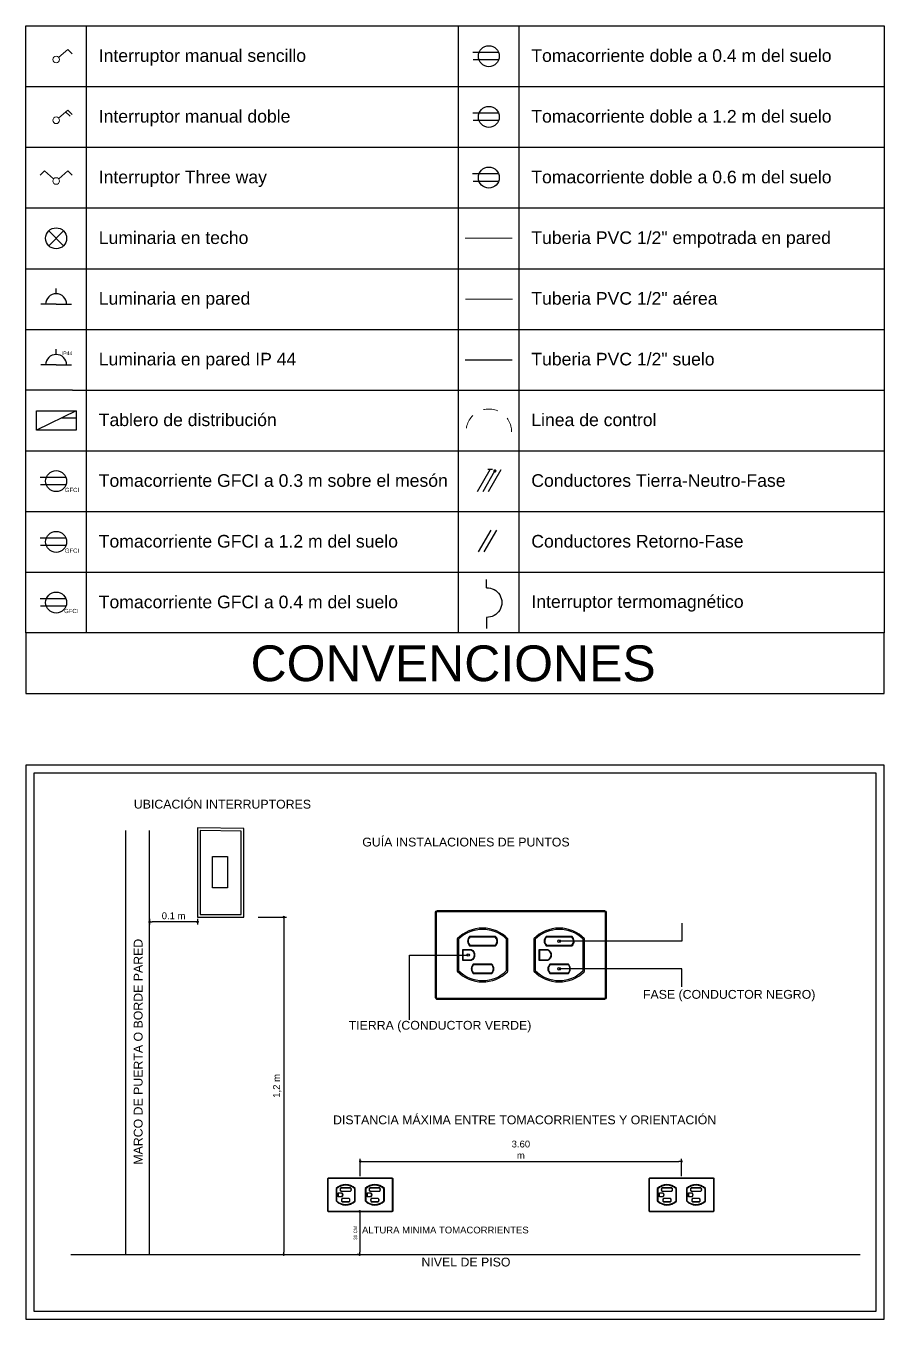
# Model space of a CAD drawing. Header units: millimetres. Extents: x 1879.1 to 1901.3, y 2974.9 to 3013.
# Drawn here: x 1894.24 to 1901.31, y 3002.36 to 3013.01 of the extents above; entities that cross this region are included whole.
import ezdxf

# ---------------------------------------------------------------- set-up
doc = ezdxf.new("R2010")
doc.units = ezdxf.units.MM
doc.linetypes.add('ACAD_ISO02W100', pattern=[15, 12, -3])
doc.layers.add('CONVENCIONES', color=7, linetype='Continuous')
doc.layers.add('GUIAS', color=7, linetype='Continuous')
doc.layers.add('LINEAS', color=250, linetype='Continuous', lineweight=5)
doc.layers.add('LINEAS CONTROL', color=10, linetype='Continuous', lineweight=5)
doc.styles.add('Microsoft Sans Serif', font='micross.ttf', dxfattribs={"height": 0.08})
doc.styles.get("Standard").update_dxf_attribs({"font": 'arial.ttf'})
doc.dimstyles.new('03_Linear_wCenter_dot_Filled_-_1_0_mm_Arial', dxfattribs={"dimscale": 0.3048, "dimtxt": 0.08, "dimasz": 0.1, "dimexe": 0.1, "dimexo": 0.0625, "dimgap": 0.098425, "dimtad": 1, "dimrnd": 0.01, "dimzin": 0, "dimdsep": 46, "dimtxsty": 'Microsoft Sans Serif', "dimblk": 'DOT', "dimcen": 0.09, "dimdle": 0.128084, "dimazin": 0, "dimtfac": 1, "dimtix": 1, "dimtmove": 0, "dimatfit": 3, "dimldrblk": 'OBLIQUE', "dimfxl": 0.984252, "dimfxlon": 1, "dimtvp": 1, "dimtolj": 1, "dimtzin": 0, "dimarcsym": 2})
pattern_1 = [(0, (-10.393, -6.308), (0, 6.985), [5.08, -1.905]), (90, (-10.393, -6.308), (-6.985, 4e-16), [5.08, -1.905])]
pattern_2 = [(0, (0, 0), (0, 6.985), [5.08, -1.905]), (90, (0, 0), (-6.985, 4e-16), [5.08, -1.905])]

# ---------------------------------------------------------------- blocks, each defined once
blk = doc.blocks.new('_Dot')
at = {"color": 0, "linetype": 'ByBlock', "lineweight": -2}
blk.add_line((-0.5, 0), (-1, 0), dxfattribs=at)
at = {"color": 0, "linetype": 'ByBlock', "const_width": 0.5}
blk.add_lwpolyline([(-0.25, 0, 1), (0.25, 0, 1)], format="xyb", close=True, dxfattribs=at)
blk = doc.blocks.new('*D79')
at = {"color": 0, "linetype": 'Continuous', "lineweight": -2, "transparency": 16777216}
for p, q in [((1896.95, 3001.425), (1897.281, 3001.425)), ((1897.25, 3001.394), (1897.25, 2997.484)), ((1896.95, 2997.454), (1897.281, 2997.454))]:
    blk.add_line(p, q, dxfattribs=at)
at = {"layer": 'Defpoints', "color": 0, "linetype": 'Continuous', "transparency": 16777216}
for p in [(1896.874, 3001.425), (1896.874, 2997.454), (1897.25, 2997.454)]:
    blk.add_point(p, dxfattribs=at)
at = {"color": 0, "linetype": 'Continuous', "lineweight": -2, "transparency": 16777216, "xscale": 0.03048, "yscale": 0.03048, "zscale": 0.03048}
for p, rotation in [((1897.25, 3001.425), 90), ((1897.25, 2997.454), 270)]:
    blk.add_blockref('_Dot', p, dxfattribs=dict(at, rotation=rotation))
at = {"color": 0, "linetype": 'Continuous', "transparency": 16777216, "insert": (1897.172, 2999.439), "char_height": 0.08, "attachment_point": 5, "rotation": 90, "style": 'Microsoft Sans Serif'}
blk.add_mtext('\\A1;1,2 m', dxfattribs=at)
blk = doc.blocks.new('_Oblique')
at = {"color": 0, "linetype": 'ByBlock', "lineweight": -2}
blk.add_line((-0.5, -0.5), (0.5, 0.5), dxfattribs=at)
blk = doc.blocks.new('*D65')
at = {"color": 0, "linetype": 'Continuous', "lineweight": -2, "transparency": 16777216}
for p, q in [((1895.671, 3001.406), (1895.671, 3001.338)), ((1896.205, 3001.369), (1895.701, 3001.369)), ((1896.236, 3001.406), (1896.236, 3001.338))]:
    blk.add_line(p, q, dxfattribs=at)
at = {"layer": 'Defpoints', "color": 0, "linetype": 'Continuous', "transparency": 16777216}
for p in [(1895.671, 3001.425), (1895.671, 3001.369), (1896.236, 3001.425)]:
    blk.add_point(p, dxfattribs=at)
at = {"color": 0, "linetype": 'Continuous', "lineweight": -2, "transparency": 16777216, "xscale": 0.03048, "yscale": 0.03048, "zscale": 0.03048, "rotation": 180}
blk.add_blockref('_Dot', (1895.671, 3001.369), dxfattribs=at)
at = {"color": 0, "linetype": 'Continuous', "lineweight": -2, "transparency": 16777216, "xscale": 0.03048, "yscale": 0.03048, "zscale": 0.03048}
blk.add_blockref('_Dot', (1896.236, 3001.369), dxfattribs=at)
at = {"color": 0, "linetype": 'Continuous', "transparency": 16777216, "insert": (1895.953, 3001.44), "char_height": 0.08, "attachment_point": 5, "style": 'Microsoft Sans Serif'}
blk.add_mtext('\\A1;0.1 m', dxfattribs=at)
blk = doc.blocks.new('*D66')
at = {"color": 0, "linetype": 'Continuous', "lineweight": -2, "transparency": 16777216}
for p, q in [((1898.151, 2998.375), (1898.151, 2998.581)), ((1898.181, 2998.551), (1901.901, 2998.551)), ((1901.932, 2998.375), (1901.932, 2998.581))]:
    blk.add_line(p, q, dxfattribs=at)
at = {"layer": 'Defpoints', "color": 0, "linetype": 'Continuous', "transparency": 16777216}
for p in [(1901.932, 2998.551), (1898.151, 2998.356), (1901.932, 2998.356)]:
    blk.add_point(p, dxfattribs=at)
at = {"color": 0, "linetype": 'Continuous', "lineweight": -2, "transparency": 16777216, "xscale": 0.03048, "yscale": 0.03048, "zscale": 0.03048, "rotation": 180}
blk.add_blockref('_Dot', (1898.151, 2998.551), dxfattribs=at)
at = {"color": 0, "linetype": 'Continuous', "lineweight": -2, "transparency": 16777216, "xscale": 0.03048, "yscale": 0.03048, "zscale": 0.03048}
blk.add_blockref('_Dot', (1901.932, 2998.551), dxfattribs=at)
at = {"color": 0, "linetype": 'Continuous', "transparency": 16777216, "insert": (1900.041, 2998.688), "char_height": 0.08, "width": 0.22877, "attachment_point": 5, "style": 'Microsoft Sans Serif'}
blk.add_mtext('\\A1;3.60 m', dxfattribs=at)
blk = doc.blocks.new('*D80')
at = {"color": 0, "linetype": 'Continuous', "lineweight": -2, "transparency": 16777216}
for p, q in [((1898.144, 2997.963), (1898.114, 2997.963)), ((1898.144, 2997.932), (1898.144, 2997.484)), ((1898.144, 2997.454), (1898.114, 2997.454))]:
    blk.add_line(p, q, dxfattribs=at)
at = {"layer": 'Defpoints', "color": 0, "linetype": 'Continuous', "transparency": 16777216}
for p in [(1898.151, 2997.963), (1898.144, 2997.454), (1898.151, 2997.454)]:
    blk.add_point(p, dxfattribs=at)
at = {"color": 0, "linetype": 'Continuous', "lineweight": -2, "transparency": 16777216, "xscale": 0.03048, "yscale": 0.03048, "zscale": 0.03048}
for p, rotation in [((1898.144, 2997.963), 90), ((1898.144, 2997.454), 270)]:
    blk.add_blockref('_Dot', p, dxfattribs=dict(at, rotation=rotation))
at = {"color": 0, "linetype": 'Continuous', "transparency": 16777216, "insert": (1898.094, 2997.708), "char_height": 0.08, "width": 0.24647, "attachment_point": 5, "rotation": 90, "style": 'Microsoft Sans Serif'}
blk.add_mtext('\\A1;{\\H0.5x;30 CM}', dxfattribs=at)
blk = doc.blocks.new('INTERRUPTOR SENCILLO')
at = {"lineweight": 5}
for p, q in [((0.021, 0.046), (0.095, 0.111)), ((0.095, 0.111), (0.131, 0.074))]:
    blk.add_line(p, q, dxfattribs=at)
blk.add_circle((0, 0.027), 0.0274, dxfattribs=at)
blk = doc.blocks.new('INTERRUPTOR DOBLE')
at = {"lineweight": 5}
for p, q in [((0.021, 0.046), (0.095, 0.111)), ((0.095, 0.111), (0.131, 0.074))]:
    blk.add_line(p, q, dxfattribs=at)
blk.add_lwpolyline([(0.078, 0.097), (0.115, 0.06)], dxfattribs=at)
blk.add_circle((0, 0.027), 0.0274, dxfattribs=at)
blk = doc.blocks.new('LAMPARA EN TECHO')
at = {"color": 217, "true_color": 0x93278f}
for p, q in [((-0.061, 0.061), (0.061, -0.061)), ((-0.061, -0.061), (0.061, 0.061))]:
    blk.add_line(p, q, dxfattribs=at)
blk.add_circle((0, 0), 0.0864, dxfattribs=at)
blk = doc.blocks.new('LAMPARA PARED')
at = {"color": 217, "true_color": 0x93278f}
for p, q in [((0, 0), (0, 0.127)), ((0, 0), (0, -0.127)), ((0.086, 0), (0.131, 0))]:
    blk.add_line(p, q, dxfattribs=at)
blk.add_arc((0, 0), 0.0864, 270, 90, dxfattribs=at)
blk = doc.blocks.new('LUMINARIA IP44')
at = {"color": 4}
for p, q in [((1904.891, 3013.921), (1904.891, 3013.965)), ((1904.891, 3013.835), (1904.764, 3013.835)), ((1904.891, 3013.835), (1905.018, 3013.835))]:
    blk.add_line(p, q, dxfattribs=at)
blk.add_arc((1904.891, 3013.835), 0.0864, 0, 180, dxfattribs=at)
at = {"color": 4, "insert": (1904.938, 3013.946), "char_height": 0.03, "attachment_point": 1}
blk.add_mtext_dynamic_manual_height_columns('IP44', width=0.06016, gutter_width=12.5, heights=[0], dxfattribs=at)
blk = doc.blocks.new('TABLERO DISTRIBUCION')
h = blk.add_hatch()
h.set_pattern_fill('ANGLE', color=6)
h.set_pattern_definition([(0, (-1933.945, -3018.274), (0, 6.985), [5.08, -1.905]), (90, (-1933.945, -3018.274), (-6.985, 4e-16), [5.08, -1.905])])
h.paths.add_polyline_path([(0, 0), (0, 0.157), (-0.326, 0)])
h = blk.add_hatch()
h.set_pattern_fill('ANGLE', color=6)
h.set_pattern_definition(pattern_2)
h.paths.add_polyline_path([(0, 0.157), (-0.326, 0), (0, 0)])
h = blk.add_hatch()
h.set_pattern_fill('ANGLE', color=6)
h.set_pattern_definition(pattern_2)
h.paths.add_polyline_path([(0, 0.157), (-0.326, 0), (0, 0)])
at = {"linetype": 'Continuous'}
h = blk.add_hatch(dxfattribs=at)
h.set_pattern_fill('ANGLE', color=6)
h.set_pattern_definition(pattern_2)
h.paths.add_polyline_path([(0, 0.157), (-0.326, 0), (0, 0)])
at = {"color": 6}
for p, q in [((-0.326, 0), (-0.326, 0.157)), ((-0.326, 0.157), (0, 0.157)), ((0, 0.157), (-0.326, 0)), ((0, 0.157), (0, 0)), ((0, 0), (-0.326, 0))]:
    blk.add_line(p, q, dxfattribs=at)
blk = doc.blocks.new('TOMACORRIENTE 0.3 m GFCI (Sobre Meson)')
at = {"color": 40, "true_color": 0xf1de0e}
for p, q in [((0.081, 0.031), (-0.133, 0.031)), ((0.081, -0.031), (-0.128, -0.031))]:
    blk.add_line(p, q, dxfattribs=at)
blk.add_circle((0, 0), 0.0864, dxfattribs=at)
at = {"color": 40, "true_color": 0xf1de0e, "insert": (0.072, -0.055), "char_height": 0.035, "attachment_point": 1}
blk.add_mtext_dynamic_manual_height_columns('GFCI', width=0.11433, gutter_width=12.5, heights=[0], dxfattribs=at)
blk = doc.blocks.new('TOMACORRIENTE 1.20 m GFCI (h)')
at = {"color": 5}
for p, q in [((0.081, 0.031), (-0.133, 0.031)), ((0.081, -0.031), (-0.128, -0.031))]:
    blk.add_line(p, q, dxfattribs=at)
blk.add_circle((0, 0), 0.0864, dxfattribs=at)
at = {"color": 5, "insert": (0.072, -0.055), "char_height": 0.035, "attachment_point": 1}
blk.add_mtext_dynamic_manual_height_columns('GFCI', width=0.11433, gutter_width=12.5, heights=[0], dxfattribs=at)
blk = doc.blocks.new('TOMACORRIENTE 0.4 m GFCI (h)')
at = {"color": 240, "true_color": 0xed1f24}
for p, q in [((0.081, 0.031), (-0.133, 0.031)), ((0.081, -0.031), (-0.128, -0.031))]:
    blk.add_line(p, q, dxfattribs=at)
blk.add_circle((0, 0), 0.0864, dxfattribs=at)
at = {"color": 240, "true_color": 0xed1f24, "insert": (0.066, -0.052), "char_height": 0.035, "attachment_point": 1}
blk.add_mtext_dynamic_manual_height_columns('GFCI', width=0.11433, gutter_width=12.5, heights=[0], dxfattribs=at)
blk = doc.blocks.new('TOMACORRIENTE 0.4 m (h)')
at = {"color": 240, "true_color": 0xed1f24}
for p, q in [((0.081, 0.031), (-0.133, 0.031)), ((0.081, -0.031), (-0.128, -0.031))]:
    blk.add_line(p, q, dxfattribs=at)
blk.add_circle((0, 0), 0.0864, dxfattribs=at)
blk = doc.blocks.new('TOMACORRIENTE 1.20 m (h)')
at = {"color": 5}
for p, q in [((0.081, 0.031), (-0.133, 0.031)), ((0.081, -0.031), (-0.128, -0.031))]:
    blk.add_line(p, q, dxfattribs=at)
blk.add_circle((0, 0), 0.0864, dxfattribs=at)
blk = doc.blocks.new('TOMACORRIENTE 0.6 m (h)')
at = {"color": 116, "true_color": 0x136734}
for p, q in [((-0.006, 0.031), (-0.22, 0.031)), ((-0.006, -0.031), (-0.215, -0.031))]:
    blk.add_line(p, q, dxfattribs=at)
blk.add_circle((-0.086, 0), 0.0864, dxfattribs=at)
blk = doc.blocks.new('T-N-F')
at = {"linetype": 'Continuous', "true_color": 0x000000}
h = blk.add_hatch(color=18, dxfattribs=at)
h.dxf.hatch_style = 1
h.paths.add_polyline_path([(1892.349, 3006.238, 1), (1892.377, 3006.238, 1)])
at = {"color": 3, "linetype": 'Continuous'}
blk.add_line((1892.344, 3006.25), (1892.306, 3006.25), dxfattribs=at)
blk.add_lwpolyline([(1892.221, 3006.07), (1892.325, 3006.25)], dxfattribs=at)
at = {"linetype": 'Continuous'}
blk.add_lwpolyline([(1892.266, 3006.07), (1892.363, 3006.238)], dxfattribs=at)
at = {"color": 240, "linetype": 'Continuous', "true_color": 0xed1f24}
blk.add_lwpolyline([(1892.311, 3006.07), (1892.415, 3006.25)], dxfattribs=at)
blk = doc.blocks.new('F-R')
at = {"layer": 'CONVENCIONES', "color": 31, "linetype": 'Continuous', "true_color": 0xfecc66}
blk.add_lwpolyline([(1897.969, 3008.682), (1898.073, 3008.861)], dxfattribs=at)
at = {"layer": 'CONVENCIONES', "color": 240, "linetype": 'Continuous', "true_color": 0xed1f24}
blk.add_lwpolyline([(1898.014, 3008.682), (1898.118, 3008.861)], dxfattribs=at)
blk = doc.blocks.new('CONVENSIONES')
at = {"linetype": 'Continuous'}
for points in [[(1898.033, 3008.387), (1898.033, 3008.455)], [(1898.033, 3008.143), (1898.033, 3008.052)]]:
    blk.add_lwpolyline(points, dxfattribs=at)
blk.add_lwpolyline([(1898.033, 3008.387, -1.041268), (1898.033, 3008.143)], format="xyb", dxfattribs=at)
at = {"layer": 'CONVENCIONES', "linetype": 'Continuous'}
for points in [[(1894.238, 3008.015), (1894.238, 3013.015), (1901.31, 3013.015), (1901.31, 3008.015), (1894.238, 3008.015)], [(1894.739, 3008.015), (1894.739, 3008.515), (1894.739, 3009.015), (1894.739, 3009.515), (1894.739, 3010.015), (1894.739, 3010.515), (1894.739, 3011.015), (1894.739, 3011.515), (1894.739, 3012.015), (1894.739, 3012.515), (1894.739, 3013.015)], [(1897.803, 3008.015), (1897.803, 3008.515), (1897.803, 3009.015), (1897.803, 3009.515), (1897.803, 3010.015), (1897.803, 3010.515), (1897.803, 3011.015), (1897.803, 3011.515), (1897.803, 3012.015), (1897.803, 3012.515), (1897.803, 3013.015)], [(1898.303, 3008.015), (1898.303, 3008.515), (1898.303, 3009.015), (1898.303, 3009.515), (1898.303, 3010.015), (1898.303, 3010.515), (1898.303, 3011.015), (1898.303, 3011.515), (1898.303, 3012.015), (1898.303, 3012.515), (1898.303, 3013.015)], [(1894.238, 3012.515), (1901.31, 3012.515)], [(1894.238, 3012.015), (1901.31, 3012.015)], [(1894.238, 3011.515), (1901.31, 3011.515)], [(1894.238, 3011.015), (1901.31, 3011.015)], [(1894.238, 3010.515), (1901.31, 3010.515)], [(1894.623, 3010.015), (1894.238, 3010.015)], [(1894.623, 3010.015), (1901.31, 3010.015)], [(1894.238, 3009.515), (1901.31, 3009.515)], [(1894.238, 3009.015), (1901.31, 3009.015)], [(1894.238, 3008.515), (1901.31, 3008.515)], [(1894.238, 3008.015), (1894.238, 3007.515), (1901.31, 3007.515)], [(1901.31, 3007.515), (1901.31, 3008.015)]]:
    blk.add_lwpolyline(points, dxfattribs=at)
at = {"layer": 'CONVENCIONES', "color": 217, "linetype": 'Continuous', "true_color": 0x93278f}
blk.add_lwpolyline([(1897.859, 3010.265), (1898.246, 3010.265)], dxfattribs=at)
at = {"layer": 'LINEAS', "color": 5}
blk.add_lwpolyline([(1897.859, 3011.265), (1898.246, 3011.265)], dxfattribs=at)
at = {"layer": 'LINEAS', "color": 114, "true_color": 0x139b48}
blk.add_lwpolyline([(1897.861, 3010.765), (1898.248, 3010.765)], dxfattribs=at)
at = {"layer": 'LINEAS CONTROL', "linetype": 'ACAD_ISO02W100', "ltscale": 0.01}
blk.add_arc((1898.053, 3009.672), 0.187, 359.4138, 179.4138, dxfattribs=at)
at = {"linetype": 'Continuous'}
blk.add_blockref('F-R', (0, 0), dxfattribs=at)
at = {"layer": 'CONVENCIONES', "linetype": 'Continuous'}
for name, p in [('INTERRUPTOR SENCILLO', (1894.488, 3012.71)), ('TOMACORRIENTE 0.4 m (h)', (1898.053, 3012.765)), ('TOMACORRIENTE 1.20 m (h)', (1898.053, 3012.265)), ('INTERRUPTOR DOBLE', (1894.488, 3012.21)), ('TOMACORRIENTE 0.6 m (h)', (1898.139, 3011.765)), ('LAMPARA EN TECHO', (1894.488, 3011.265)), ('TABLERO DISTRIBUCION', (1894.652, 3009.686)), ('TOMACORRIENTE 0.3 m GFCI (Sobre Meson)', (1894.488, 3009.265)), ('T-N-F', (5.74, 3.111)), ('TOMACORRIENTE 1.20 m GFCI (h)', (1894.488, 3008.765)), ('TOMACORRIENTE 0.4 m GFCI (h)', (1894.488, 3008.265))]:
    blk.add_blockref(name, p, dxfattribs=at)
at = {"layer": 'CONVENCIONES', "linetype": 'ACAD_ISO02W100', "xscale": -1}
blk.add_blockref('INTERRUPTOR SENCILLO', (1894.488, 3011.71), dxfattribs=at)
at = {"layer": 'CONVENCIONES', "linetype": 'ACAD_ISO02W100'}
for name, p in [('INTERRUPTOR SENCILLO', (1894.488, 3011.71)), ('LUMINARIA IP44', (-10.403, -3.613))]:
    blk.add_blockref(name, p, dxfattribs=at)
at = {"layer": 'CONVENCIONES', "linetype": 'Continuous', "rotation": 90}
blk.add_blockref('LAMPARA PARED', (1894.488, 3010.722), dxfattribs=at)
at = {"layer": 'CONVENCIONES', "linetype": 'Continuous', "attachment_point": 1}
for s, width, gutter_width, insert, char_height in [('Interruptor manual sencillo', 3.89639, 0.519, (1894.839, 3012.822), 0.10378), ('Tomacorriente doble a 0.4 m del suelo', 4.01622, 0.519, (1898.403, 3012.822), 0.10378), ('Interruptor manual doble', 2.01388, 0.519, (1894.839, 3012.322), 0.10378), ('Tomacorriente doble a 1.2 m del suelo', 2.87894, 0.519, (1898.403, 3012.322), 0.10378), ('Interruptor Three way', 1.96966, 0.519, (1894.839, 3011.822), 0.10378), ('Tomacorriente doble a 0.6 m del suelo', 2.94358, 0.519, (1898.403, 3011.822), 0.10378), ('Luminaria en techo', 2.71202, 0.519, (1894.839, 3011.322), 0.10378), ('Tuberia PVC 1/2" empotrada en pared', 2.72661, 0.519, (1898.403, 3011.322), 0.10378), ('Luminaria en pared', 2.12763, 0.519, (1894.839, 3010.822), 0.10378), ('Tuberia PVC 1/2" aérea ', 2.53152, 0.519, (1898.403, 3010.822), 0.10378), ('Luminaria en pared IP 44', 4.10546, 0.519, (1894.839, 3010.322), 0.10378), ('Tuberia PVC 1/2" suelo', 3.62374, 0.519, (1898.403, 3010.322), 0.10378), ('Tablero de distribución', 2.11229, 0.519, (1894.839, 3009.822), 0.10378), ('Linea de control', 1.9383, 0.519, (1898.403, 3009.822), 0.10378), ('Tomacorriente GFCI a 0.3 m sobre el mesón', 3.92913, 0.519, (1894.839, 3009.322), 0.10378), ('Conductores Tierra-Neutro-Fase', 2.67035, 0.519, (1898.403, 3009.322), 0.10378), ('Tomacorriente GFCI a 1.2 m del suelo', 3.64341, 0.519, (1894.839, 3008.822), 0.10378), ('Conductores Retorno-Fase', 1.88869, 0.519, (1898.403, 3008.822), 0.10378), ('Tomacorriente GFCI a 0.4 m del suelo', 3.39505, 0.519, (1894.839, 3008.322), 0.10378), ('Interruptor termomagnético', 3.39505, 0.519, (1898.404, 3008.325), 0.10378), ('CONVENCIONES', 0.29457, 1.473, (1896.09, 3007.912), 0.29457)]:
    blk.add_mtext_dynamic_manual_height_columns(s, width=width, gutter_width=gutter_width, heights=[0], dxfattribs=dict(at, insert=insert, char_height=char_height))
blk = doc.blocks.new('Guia Ubicaciones')
at = {"linetype": 'Continuous', "true_color": 0x000000}
h = blk.add_hatch(dxfattribs=at)
h.set_pattern_fill('ANGLE', color=18)
h.set_pattern_definition(pattern_1)
h.paths.add_polyline_path([(1900.477, 3001.142, 1), (1900.506, 3001.142, 1)])
h = blk.add_hatch(dxfattribs=at)
h.set_pattern_fill('ANGLE', color=18)
h.set_pattern_definition([(0, (-13.002, -6.3885), (0, 6.985), [5.08, -1.905]), (90, (-13.002, -6.3885), (-6.985, 4e-16), [5.08, -1.905])])
h.paths.add_polyline_path([(1899.436, 3000.979, 1), (1899.407, 3000.979, 1)])
h = blk.add_hatch(dxfattribs=at)
h.set_pattern_fill('ANGLE', color=18)
h.set_pattern_definition(pattern_1)
h.paths.add_polyline_path([(1900.477, 3000.816, 1), (1900.506, 3000.816, 1)])
at = {"linetype": 'Continuous'}
for p, q in [((1901.935, 3001.353), (1901.935, 3001.142)), ((1901.935, 3001.142), (1900.492, 3001.142)), ((1898.729, 3000.217), (1898.729, 3000.979)), ((1898.729, 3000.979), (1899.421, 3000.979)), ((1901.935, 3000.816), (1900.492, 3000.816)), ((1901.935, 3000.606), (1901.935, 3000.816))]:
    blk.add_line(p, q, dxfattribs=at)
for points in [[(1894.215, 2996.695), (1904.318, 2996.695), (1904.318, 3003.211), (1894.215, 3003.211)], [(1894.308, 2996.788), (1904.224, 2996.788), (1904.224, 3003.118), (1894.308, 3003.118)], [(1896.267, 3002.444), (1896.267, 3001.456), (1896.747, 3001.456), (1896.747, 3002.436)]]:
    blk.add_lwpolyline(points, close=True, dxfattribs=at)
for points in [[(1895.391, 2997.454), (1895.391, 3002.445)], [(1895.671, 2997.454), (1895.671, 3002.445)], [(1896.236, 3002.476), (1896.236, 3001.425), (1896.779, 3001.425), (1896.779, 3002.467), (1896.236, 3002.476)], [(1896.41, 3002.139), (1896.587, 3002.139), (1896.587, 3001.771), (1896.41, 3001.771), (1896.41, 3002.139)], [(1894.743, 2997.454), (1904.034, 2997.454)]]:
    blk.add_lwpolyline(points, dxfattribs=at)
for points in [[(1899.059, 3001.503), (1901.024, 3001.503, -0.370794), (1901.045, 3001.482), (1901.045, 3000.476, -0.286396), (1901.024, 3000.454), (1899.06, 3000.454, -0.273445), (1899.037, 3000.476), (1899.037, 3001.482, -0.35093)], [(1899.06, 3001.491), (1901.023, 3001.491, -0.351974), (1901.033, 3001.482), (1901.033, 3000.478, -0.248494), (1901.022, 3000.466), (1899.061, 3000.466, -0.235521), (1899.049, 3000.478), (1899.049, 3001.481, -0.32624)], [(1899.437, 3001.089), (1899.437, 3001.089), (1899.743, 3001.089, 0.432095), (1899.743, 3001.196), (1899.437, 3001.196, 0.440546)], [(1899.44, 3001.095), (1899.741, 3001.095, 0.409519), (1899.74, 3001.19), (1899.44, 3001.189, 0.420164)], [(1900.339, 3001.089), (1900.339, 3001.089), (1900.645, 3001.089, 0.432095), (1900.644, 3001.196), (1900.339, 3001.196, 0.440546)], [(1900.342, 3001.095), (1900.642, 3001.095, 0.409519), (1900.642, 3001.19), (1900.341, 3001.189, 0.420164)], [(1899.356, 3001.045), (1899.457, 3001.045, -0.606869), (1899.457, 3000.914), (1899.456, 3000.914), (1899.356, 3000.914)], [(1899.362, 3001.038), (1899.456, 3001.039, -0.591883), (1899.456, 3000.92), (1899.362, 3000.92)], [(1900.258, 3001.045), (1900.359, 3001.045, -0.606869), (1900.359, 3000.914), (1900.358, 3000.914), (1900.258, 3000.914)], [(1900.264, 3001.038), (1900.357, 3001.039, -0.591883), (1900.357, 3000.92), (1900.264, 3000.92)], [(1899.48, 3000.763), (1899.481, 3000.763), (1899.699, 3000.763, 0.438728), (1899.699, 3000.87), (1899.48, 3000.87, 0.440522)], [(1900.382, 3000.763), (1900.383, 3000.763), (1900.601, 3000.763, 0.438728), (1900.601, 3000.87), (1900.382, 3000.87, 0.440522)], [(1899.483, 3000.769), (1899.697, 3000.769, 0.418849), (1899.697, 3000.864), (1899.483, 3000.864, 0.422833)], [(1900.385, 3000.769), (1900.599, 3000.769, 0.418849), (1900.599, 3000.864), (1900.385, 3000.864, 0.422833)], [(1897.778, 2998.356), (1898.523, 2998.356, -0.370794), (1898.532, 2998.348), (1898.532, 2997.966, -0.286396), (1898.523, 2997.958), (1897.778, 2997.958, -0.273445), (1897.769, 2997.966), (1897.769, 2998.348, -0.35093)], [(1897.778, 2998.352), (1898.523, 2998.352, -0.351974), (1898.527, 2998.348), (1898.527, 2997.967, -0.248494), (1898.523, 2997.963), (1897.778, 2997.963, -0.235521), (1897.774, 2997.967), (1897.774, 2998.348, -0.32624)], [(1901.559, 2998.356), (1902.305, 2998.356, -0.370794), (1902.313, 2998.348), (1902.313, 2997.966, -0.286396), (1902.305, 2997.958), (1901.559, 2997.958, -0.273445), (1901.55, 2997.966), (1901.55, 2998.348, -0.35093)], [(1901.559, 2998.352), (1902.305, 2998.352, -0.351974), (1902.308, 2998.348), (1902.308, 2997.967, -0.248494), (1902.304, 2997.963), (1901.56, 2997.963, -0.235521), (1901.555, 2997.967), (1901.555, 2998.348, -0.32624)], [(1897.89, 2998.182), (1897.929, 2998.182, -0.606869), (1897.929, 2998.133), (1897.928, 2998.133), (1897.89, 2998.133)], [(1897.893, 2998.18), (1897.928, 2998.18, -0.591883), (1897.928, 2998.135), (1897.893, 2998.135)], [(1897.921, 2998.199), (1897.921, 2998.199), (1898.037, 2998.199, 0.432095), (1898.037, 2998.24), (1897.921, 2998.24, 0.440546)], [(1897.922, 2998.201), (1898.036, 2998.201, 0.409519), (1898.036, 2998.237), (1897.922, 2998.237, 0.420164)], [(1898.233, 2998.182), (1898.271, 2998.182, -0.606869), (1898.271, 2998.133), (1898.271, 2998.133), (1898.233, 2998.133)], [(1898.235, 2998.18), (1898.27, 2998.18, -0.591883), (1898.27, 2998.135), (1898.235, 2998.135)], [(1898.263, 2998.199), (1898.264, 2998.199), (1898.38, 2998.199, 0.432095), (1898.379, 2998.24), (1898.263, 2998.24, 0.440546)], [(1898.265, 2998.201), (1898.379, 2998.201, 0.409519), (1898.378, 2998.237), (1898.264, 2998.237, 0.420164)], [(1901.672, 2998.182), (1901.71, 2998.182, -0.606869), (1901.71, 2998.133), (1901.71, 2998.133), (1901.672, 2998.133)], [(1901.674, 2998.18), (1901.709, 2998.18, -0.591883), (1901.709, 2998.135), (1901.674, 2998.135)], [(1901.702, 2998.199), (1901.702, 2998.199), (1901.819, 2998.199, 0.432095), (1901.818, 2998.24), (1901.702, 2998.24, 0.440546)], [(1901.703, 2998.201), (1901.818, 2998.201, 0.409519), (1901.817, 2998.237), (1901.703, 2998.237, 0.420164)], [(1902.014, 2998.182), (1902.052, 2998.182, -0.606869), (1902.052, 2998.133), (1902.052, 2998.133), (1902.014, 2998.133)], [(1902.016, 2998.18), (1902.052, 2998.18, -0.591883), (1902.052, 2998.135), (1902.016, 2998.135)], [(1902.045, 2998.199), (1902.045, 2998.199), (1902.161, 2998.199, 0.432095), (1902.161, 2998.24), (1902.045, 2998.24, 0.440546)], [(1902.046, 2998.201), (1902.16, 2998.201, 0.409519), (1902.16, 2998.237), (1902.046, 2998.237, 0.420164)], [(1897.937, 2998.075), (1897.938, 2998.075), (1898.02, 2998.075, 0.438728), (1898.02, 2998.116), (1897.937, 2998.116, 0.440522)], [(1897.938, 2998.077), (1898.02, 2998.077, 0.418849), (1898.02, 2998.114), (1897.938, 2998.114, 0.422833)], [(1898.28, 2998.075), (1898.28, 2998.075), (1898.363, 2998.075, 0.438728), (1898.363, 2998.116), (1898.28, 2998.116, 0.440522)], [(1898.281, 2998.077), (1898.362, 2998.077, 0.418849), (1898.362, 2998.114), (1898.281, 2998.114, 0.422833)], [(1901.719, 2998.075), (1901.719, 2998.075), (1901.802, 2998.075, 0.438728), (1901.802, 2998.116), (1901.719, 2998.116, 0.440522)], [(1901.72, 2998.077), (1901.801, 2998.077, 0.418849), (1901.801, 2998.114), (1901.72, 2998.114, 0.422833)], [(1902.061, 2998.075), (1902.061, 2998.075), (1902.144, 2998.075, 0.438728), (1902.144, 2998.116), (1902.061, 2998.116, 0.440522)], [(1902.062, 2998.077), (1902.143, 2998.077, 0.418849), (1902.143, 2998.114), (1902.062, 2998.114, 0.422833)]]:
    blk.add_lwpolyline(points, format="xyb", close=True, dxfattribs=at)
for points in [[(1899.885, 3000.784), (1899.889, 3000.787), (1899.889, 3001.17, 0.42136), (1899.292, 3001.17), (1899.292, 3000.788, 0.41673), (1899.884, 3000.783, 0.41673)], [(1899.872, 3000.795), (1899.873, 3000.795), (1899.873, 3001.164, 0.412116), (1899.308, 3001.164), (1899.308, 3000.795, 0.412116), (1899.873, 3000.795)], [(1900.787, 3000.784), (1900.79, 3000.787), (1900.79, 3001.17, 0.42136), (1900.194, 3001.17), (1900.194, 3000.788, 0.41673), (1900.786, 3000.783, 0.41673)], [(1900.774, 3000.795), (1900.775, 3000.795), (1900.775, 3001.164, 0.412116), (1900.209, 3001.164), (1900.209, 3000.795, 0.412116), (1900.775, 3000.795)], [(1898.091, 2998.083), (1898.092, 2998.084), (1898.092, 2998.23, 0.42136), (1897.866, 2998.23), (1897.866, 2998.085, 0.41673), (1898.091, 2998.083, 0.41673)], [(1898.434, 2998.083), (1898.435, 2998.084), (1898.435, 2998.23, 0.42136), (1898.208, 2998.23), (1898.208, 2998.085, 0.41673), (1898.433, 2998.083, 0.41673)], [(1901.872, 2998.083), (1901.874, 2998.084), (1901.874, 2998.23, 0.42136), (1901.647, 2998.23), (1901.647, 2998.085, 0.41673), (1901.872, 2998.083, 0.41673)], [(1902.215, 2998.083), (1902.216, 2998.084), (1902.216, 2998.23, 0.42136), (1901.99, 2998.23), (1901.99, 2998.085, 0.41673), (1902.214, 2998.083, 0.41673)], [(1898.086, 2998.087), (1898.087, 2998.087), (1898.087, 2998.227, 0.412116), (1897.872, 2998.227), (1897.872, 2998.087, 0.412116), (1898.087, 2998.087)], [(1898.429, 2998.087), (1898.429, 2998.087), (1898.429, 2998.227, 0.412116), (1898.214, 2998.227), (1898.214, 2998.087, 0.412116), (1898.429, 2998.087)], [(1901.867, 2998.087), (1901.868, 2998.087), (1901.868, 2998.227, 0.412116), (1901.653, 2998.227), (1901.653, 2998.087, 0.412116), (1901.868, 2998.087)], [(1902.21, 2998.087), (1902.21, 2998.087), (1902.21, 2998.227, 0.412116), (1901.996, 2998.227), (1901.996, 2998.087, 0.412116), (1902.21, 2998.087)]]:
    blk.add_lwpolyline(points, format="xyb", dxfattribs=at)
for centre in [(1900.492, 3001.142), (1899.421, 3000.979), (1900.492, 3000.816)]:
    blk.add_circle(centre, 0.0147, dxfattribs=at)
at = {"linetype": 'Continuous', "attachment_point": 1}
for s, width, heights, insert, char_height in [('UBICACIÓN INTERRUPTORES', 2.23602, [0.247], (1895.485, 3002.806), 0.10378), ('GUÍA INSTALACIONES DE PUNTOS', 3.053, [0.247], (1898.174, 3002.36), 0.10378), ('FASE (CONDUCTOR NEGRO)', 4.60302, [0.228], (1901.478, 3000.568), 0.10378), ('TIERRA (CONDUCTOR VERDE)', 4.60302, [0.228], (1898.014, 3000.204), 0.10378), ('DISTANCIA MÁXIMA ENTRE TOMACORRIENTES Y ORIENTACIÓN ', 4.60302, [0.228], (1897.83, 2999.091), 0.10378), ('ALTURA MINIMA TOMACORRIENTES', 4.60302, [0.228], (1898.171, 2997.783), 0.08), ('NIVEL DE PISO', 2.23602, [0.247], (1898.871, 2997.418), 0.10378)]:
    blk.add_mtext_dynamic_manual_height_columns(s, width=width, gutter_width=0.519, heights=heights, dxfattribs=dict(at, insert=insert, char_height=char_height))
at = {"linetype": 'Continuous', "insert": (1895.484, 2998.512), "char_height": 0.10378, "attachment_point": 1, "rotation": 90}
blk.add_mtext_dynamic_manual_height_columns('MARCO DE PUERTA O BORDE PARED', width=3.55745, gutter_width=0.519, heights=[0.247], dxfattribs=at)
at = {"linetype": 'Continuous'}
for base, p1, p2, text, picture, middle in [((1895.671, 3001.369), (1896.236, 3001.425), (1895.671, 3001.425), '0.1 m', '*D65', (1895.953, 3001.44)), ((1901.932, 2998.551), (1898.151, 2998.356), (1901.932, 2998.356), '3.60 m', '*D66', (1900.041, 2998.688))]:
    dim = blk.add_linear_dim(base=base, p1=p1, p2=p2, text=text, dimstyle='03_Linear_wCenter_dot_Filled_-_1_0_mm_Arial', override={"dimpost": '<>'}, dxfattribs=at)
    dim.commit()
    dim.dimension.update_dxf_attribs({"geometry": picture, "text_midpoint": middle})
for base, p1, p2, text, picture, middle in [((1897.25, 2997.454), (1896.874, 3001.425), (1896.874, 2997.454), '1,2 m', '*D79', (1897.172, 2999.439)), ((1898.144, 2997.454), (1898.151, 2997.963), (1898.151, 2997.454), '{\\H0.5x;30 CM}', '*D80', (1898.094, 2997.708))]:
    dim = blk.add_linear_dim(base=base, p1=p1, p2=p2, angle=90, text=text, dimstyle='03_Linear_wCenter_dot_Filled_-_1_0_mm_Arial', override={"dimpost": '<>'}, dxfattribs=at)
    dim.commit()
    dim.dimension.update_dxf_attribs({"geometry": picture, "text_midpoint": middle})

msp = doc.modelspace()

# ---------------------------------------------------------------- block references
at = {"linetype": 'Continuous'}
msp.add_blockref('CONVENSIONES', (0, 0), dxfattribs=at)
at = {"layer": 'GUIAS', "linetype": 'Continuous', "xscale": 0.6999765699284242, "yscale": 0.6999765699284242, "zscale": 0.6999765699284242}
msp.add_blockref('Guia Ubicaciones', (568.333, 904.747), dxfattribs=at)

doc.saveas('drawing.dxf')
